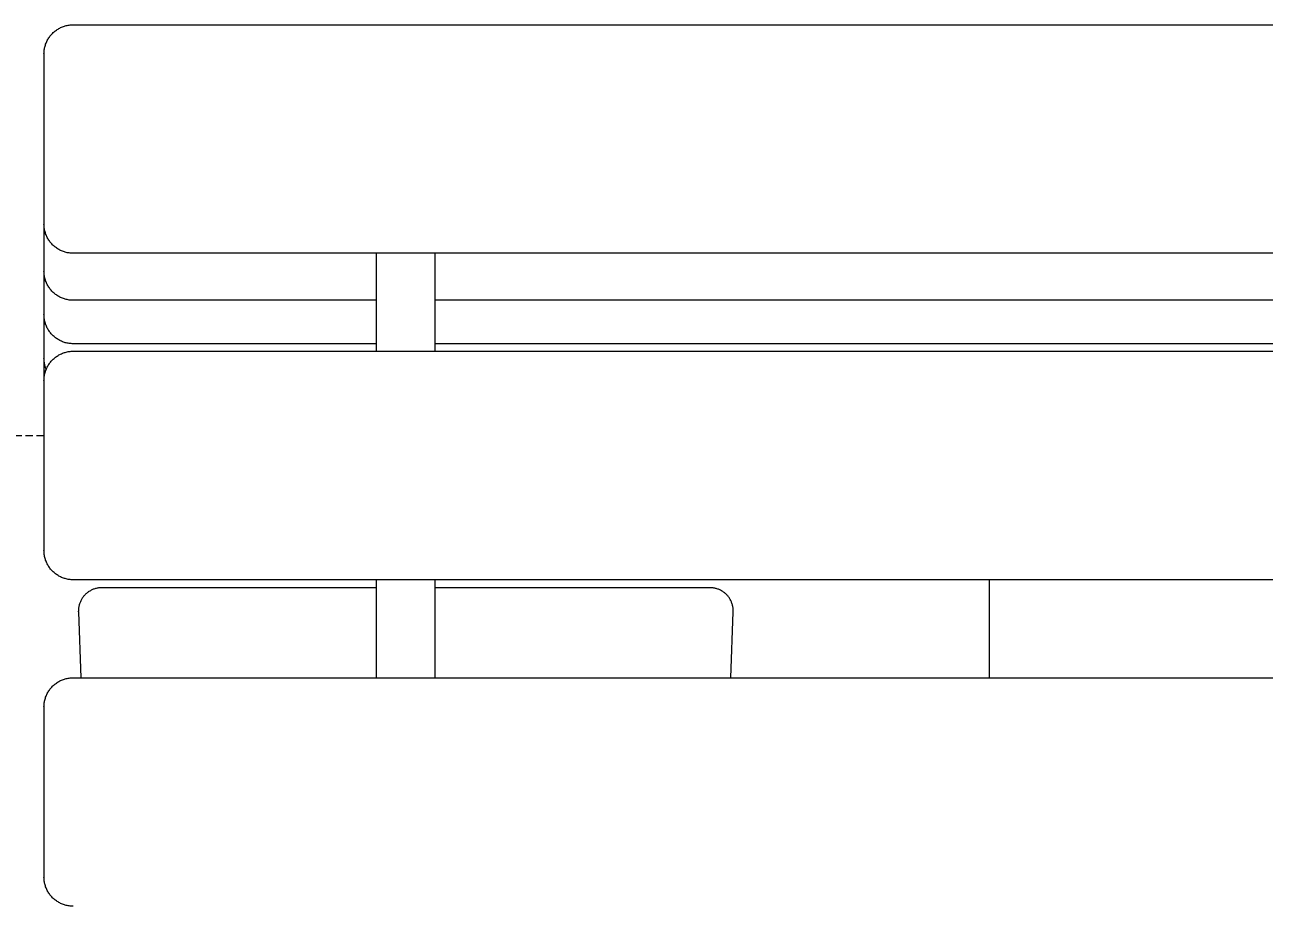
# Model space of a CAD drawing. Header units: millimetres. Extents: x -62 to 2493, y 278 to 1866.
# Drawn here: x 121.5 to 333.9, y 751.6 to 902.6 of the extents above; entities that cross this region are included whole.
import ezdxf

# ---------------------------------------------------------------- set-up
doc = ezdxf.new("R2010")
doc.units = ezdxf.units.MM
doc.linetypes.add('HIDDEN', pattern=[1.905, 1.27, -0.635])
for name, color, linetype, lineweight in [('ZANO_R', 7, 'Continuous', 0), ('ZANO_R_przerywana', 7, 'HIDDEN', 0), ('ZANO_W', 1, 'Continuous', 0)]:
    doc.layers.add(name, color=color, linetype=linetype, lineweight=lineweight)
doc.styles.add('Arial', font='arial.ttf')
doc.styles.get("Standard").update_dxf_attribs({"font": 'ARIALUNI.TTF'})
doc.dimstyles.new('pl i ang', dxfattribs={"dimtxt": 50, "dimasz": 50, "dimexe": 1.25, "dimexo": 0.625, "dimgap": 10, "dimtad": 1, "dimtoh": 1, "dimtxsty": 'Standard', "dimcen": 2.5, "dimclrd": 1, "dimclre": 1, "dimclrt": 1, "dimadec": 0, "dimazin": 0, "dimtfac": 1, "dimtmove": 0, "dimatfit": 3, "dimfxl": 1, "dimarcsym": 1})

# ---------------------------------------------------------------- blocks, each defined once
blk = doc.blocks.new('*D388')
at = {"layer": 'ZANO_W', "color": 1, "lineweight": -2}
for p, q in [((119.81, 902.64), (28.28, 902.64)), ((38.28, 882.64), (38.28, 380.71)), ((119.81, 360.71), (28.28, 360.71))]:
    blk.add_line(p, q, dxfattribs=at)
at = {"layer": 'ZANO_W', "color": 1}
for points in [[(41.61, 882.64), (34.95, 882.64), (38.28, 902.64)], [(34.95, 380.71), (41.61, 380.71), (38.28, 360.71)]]:
    blk.add_solid(points, dxfattribs=at)
at = {"layer": 'ZANO_W', "color": 1, "insert": (18.07, 631.67), "char_height": 20, "attachment_point": 5, "rotation": 90, "style": 'Arial'}
blk.add_mtext('542', dxfattribs=at)

msp = doc.modelspace()

# ---------------------------------------------------------------- linework, layer by layer
at = {"layer": 'ZANO_R'}
for p, q in [((128.63, 902.5), (128.8, 902.53)), ((128.8, 902.53), (128.96, 902.57)), ((128.96, 902.57), (129.13, 902.59)), ((129.13, 902.59), (129.3, 902.61)), ((129.3, 902.61), (129.47, 902.63)), ((129.47, 902.63), (129.64, 902.63)), ((129.64, 902.63), (129.81, 902.64)), ((129.81, 902.64), (619.81, 902.64)), ((125.63, 900.38), (125.73, 900.52)), ((125.73, 900.52), (125.83, 900.66)), ((125.83, 900.66), (125.93, 900.79)), ((125.93, 900.79), (126.04, 900.92)), ((126.04, 900.92), (126.16, 901.05)), ((126.16, 901.05), (126.28, 901.17)), ((126.28, 901.17), (126.4, 901.29)), ((126.4, 901.29), (126.53, 901.41)), ((126.53, 901.41), (126.66, 901.52)), ((126.66, 901.52), (126.79, 901.62)), ((126.79, 901.62), (126.93, 901.72)), ((126.93, 901.72), (127.07, 901.82)), ((127.07, 901.82), (127.22, 901.91)), ((127.22, 901.91), (127.36, 902)), ((127.36, 902), (127.51, 902.08)), ((127.51, 902.08), (127.67, 902.15)), ((127.67, 902.15), (127.82, 902.22)), ((127.82, 902.22), (127.98, 902.29)), ((127.98, 902.29), (128.14, 902.35)), ((128.14, 902.35), (128.3, 902.4)), ((128.3, 902.4), (128.46, 902.45)), ((128.46, 902.45), (128.63, 902.5)), ((124.84, 898.15), (124.86, 898.32)), ((124.86, 898.32), (124.89, 898.49)), ((124.89, 898.49), (124.92, 898.66)), ((124.92, 898.66), (124.96, 898.82)), ((124.96, 898.82), (125, 898.99)), ((125, 898.99), (125.05, 899.15)), ((125.05, 899.15), (125.1, 899.31)), ((125.1, 899.31), (125.16, 899.47)), ((125.16, 899.47), (125.23, 899.63)), ((125.23, 899.63), (125.3, 899.79)), ((125.3, 899.79), (125.37, 899.94)), ((125.37, 899.94), (125.45, 900.09)), ((125.45, 900.09), (125.54, 900.24)), ((125.54, 900.24), (125.63, 900.38)), ((124.81, 897.64), (124.82, 897.81)), ((124.81, 897.64), (124.81, 896.46)), ((124.81, 896.46), (124.81, 868.48)), ((124.82, 897.98), (124.84, 898.15)), ((124.82, 897.81), (124.82, 897.98)), ((124.81, 868.48), (124.81, 864.15)), ((124.82, 868.31), (124.81, 868.48)), ((124.82, 868.14), (124.82, 868.31)), ((124.84, 867.97), (124.82, 868.14)), ((124.86, 867.8), (124.84, 867.97)), ((124.89, 867.63), (124.86, 867.8)), ((124.92, 867.46), (124.89, 867.63)), ((124.96, 867.3), (124.92, 867.46)), ((125, 867.13), (124.96, 867.3)), ((125.05, 866.97), (125, 867.13)), ((125.1, 866.81), (125.05, 866.97)), ((125.16, 866.65), (125.1, 866.81)), ((125.23, 866.49), (125.16, 866.65)), ((125.3, 866.33), (125.23, 866.49)), ((125.37, 866.18), (125.3, 866.33)), ((125.45, 866.03), (125.37, 866.18)), ((125.54, 865.88), (125.45, 866.03)), ((125.63, 865.74), (125.54, 865.88)), ((125.73, 865.6), (125.63, 865.74)), ((125.83, 865.46), (125.73, 865.6)), ((125.93, 865.32), (125.83, 865.46)), ((126.04, 865.19), (125.93, 865.32)), ((126.16, 865.07), (126.04, 865.19)), ((126.28, 864.94), (126.16, 865.07)), ((126.4, 864.83), (126.28, 864.94)), ((126.53, 864.71), (126.4, 864.83)), ((126.66, 864.6), (126.53, 864.71)), ((126.79, 864.5), (126.66, 864.6)), ((126.93, 864.4), (126.79, 864.5)), ((127.07, 864.3), (126.93, 864.4)), ((127.22, 864.21), (127.07, 864.3)), ((124.81, 864.15), (124.81, 860.42)), ((127.36, 864.12), (127.22, 864.21)), ((127.51, 864.04), (127.36, 864.12)), ((127.67, 863.97), (127.51, 864.04)), ((127.82, 863.89), (127.67, 863.97)), ((127.98, 863.83), (127.82, 863.89)), ((128.14, 863.77), (127.98, 863.83)), ((128.3, 863.71), (128.14, 863.77)), ((128.46, 863.67), (128.3, 863.71)), ((128.63, 863.62), (128.46, 863.67)), ((128.8, 863.58), (128.63, 863.62)), ((128.96, 863.55), (128.8, 863.58)), ((129.13, 863.53), (128.96, 863.55)), ((129.3, 863.51), (129.13, 863.53)), ((129.47, 863.49), (129.3, 863.51)), ((129.64, 863.48), (129.47, 863.49)), ((129.81, 863.48), (129.64, 863.48)), ((619.81, 863.48), (129.81, 863.48)), ((181.81, 846.69), (181.81, 863.48)), ((191.81, 846.69), (191.81, 863.48)), ((124.81, 860.42), (124.81, 856.7)), ((124.82, 860.25), (124.81, 860.42)), ((124.82, 860.08), (124.82, 860.25)), ((124.84, 859.91), (124.82, 860.08)), ((124.86, 859.74), (124.84, 859.91)), ((124.89, 859.57), (124.86, 859.74)), ((124.92, 859.4), (124.89, 859.57)), ((124.96, 859.24), (124.92, 859.4)), ((125, 859.07), (124.96, 859.24)), ((125.05, 858.91), (125, 859.07)), ((125.1, 858.75), (125.05, 858.91)), ((125.16, 858.59), (125.1, 858.75)), ((125.23, 858.43), (125.16, 858.59)), ((125.3, 858.27), (125.23, 858.43)), ((125.37, 858.12), (125.3, 858.27)), ((125.45, 857.97), (125.37, 858.12)), ((125.54, 857.82), (125.45, 857.97)), ((124.81, 856.7), (124.81, 852.97)), ((125.63, 857.68), (125.54, 857.82)), ((125.73, 857.54), (125.63, 857.68)), ((125.83, 857.4), (125.73, 857.54)), ((125.93, 857.27), (125.83, 857.4)), ((126.04, 857.14), (125.93, 857.27)), ((126.16, 857.01), (126.04, 857.14)), ((126.28, 856.89), (126.16, 857.01)), ((126.4, 856.77), (126.28, 856.89)), ((126.53, 856.65), (126.4, 856.77)), ((126.66, 856.54), (126.53, 856.65)), ((126.79, 856.44), (126.66, 856.54)), ((126.93, 856.34), (126.79, 856.44)), ((127.07, 856.24), (126.93, 856.34)), ((127.22, 856.15), (127.07, 856.24)), ((127.36, 856.06), (127.22, 856.15)), ((127.51, 855.98), (127.36, 856.06)), ((127.67, 855.91), (127.51, 855.98)), ((127.82, 855.84), (127.67, 855.91)), ((127.98, 855.77), (127.82, 855.84)), ((128.14, 855.71), (127.98, 855.77)), ((128.3, 855.66), (128.14, 855.71)), ((128.46, 855.61), (128.3, 855.66)), ((128.63, 855.56), (128.46, 855.61)), ((128.8, 855.53), (128.63, 855.56)), ((128.96, 855.49), (128.8, 855.53)), ((129.13, 855.47), (128.96, 855.49)), ((129.3, 855.45), (129.13, 855.47)), ((129.47, 855.43), (129.3, 855.45)), ((129.64, 855.42), (129.47, 855.43)), ((129.81, 855.42), (129.64, 855.42)), ((181.81, 855.42), (129.81, 855.42)), ((557.81, 855.42), (191.81, 855.42)), ((124.81, 852.97), (124.81, 849.25)), ((124.82, 852.8), (124.81, 852.97)), ((124.82, 852.63), (124.82, 852.8)), ((124.84, 852.46), (124.82, 852.63)), ((124.86, 852.29), (124.84, 852.46)), ((124.89, 852.13), (124.86, 852.29)), ((124.92, 851.96), (124.89, 852.13)), ((124.96, 851.79), (124.92, 851.96)), ((125, 851.63), (124.96, 851.79)), ((125.05, 851.46), (125, 851.63)), ((125.1, 851.3), (125.05, 851.46)), ((125.16, 851.14), (125.1, 851.3)), ((125.23, 850.98), (125.16, 851.14)), ((125.3, 850.83), (125.23, 850.98)), ((125.37, 850.67), (125.3, 850.83)), ((125.45, 850.52), (125.37, 850.67)), ((125.54, 850.38), (125.45, 850.52)), ((125.63, 850.23), (125.54, 850.38)), ((125.73, 850.09), (125.63, 850.23)), ((125.83, 849.95), (125.73, 850.09)), ((125.93, 849.82), (125.83, 849.95)), ((126.04, 849.69), (125.93, 849.82)), ((126.16, 849.56), (126.04, 849.69)), ((126.28, 849.44), (126.16, 849.56)), ((126.4, 849.32), (126.28, 849.44)), ((124.81, 849.25), (124.81, 845.53)), ((126.53, 849.21), (126.4, 849.32)), ((126.66, 849.1), (126.53, 849.21)), ((126.79, 848.99), (126.66, 849.1)), ((126.93, 848.89), (126.79, 848.99)), ((127.07, 848.79), (126.93, 848.89)), ((127.22, 848.7), (127.07, 848.79)), ((127.36, 848.62), (127.22, 848.7)), ((127.51, 848.54), (127.36, 848.62)), ((127.67, 848.46), (127.51, 848.54)), ((127.82, 848.39), (127.67, 848.46)), ((127.98, 848.32), (127.82, 848.39)), ((128.14, 848.26), (127.98, 848.32)), ((128.3, 848.21), (128.14, 848.26)), ((128.46, 848.16), (128.3, 848.21)), ((128.63, 848.12), (128.46, 848.16)), ((128.8, 848.08), (128.63, 848.12)), ((128.96, 848.05), (128.8, 848.08)), ((129.13, 848.02), (128.96, 848.05)), ((129.3, 848), (129.13, 848.02)), ((129.47, 847.99), (129.3, 848)), ((129.64, 847.98), (129.47, 847.99)), ((129.81, 847.97), (129.64, 847.98)), ((181.81, 847.97), (129.81, 847.97)), ((557.81, 847.97), (191.81, 847.97)), ((124.81, 845.53), (124.81, 841.8)), ((124.82, 845.36), (124.81, 845.53)), ((124.82, 845.2), (124.82, 845.36)), ((124.84, 845.04), (124.82, 845.2)), ((126.16, 845.1), (126.28, 845.22)), ((126.28, 845.22), (126.4, 845.34)), ((126.4, 845.34), (126.53, 845.46)), ((126.53, 845.46), (126.66, 845.57)), ((126.66, 845.57), (126.79, 845.67)), ((126.79, 845.67), (126.93, 845.77)), ((126.93, 845.77), (127.07, 845.87)), ((127.07, 845.87), (127.22, 845.96)), ((127.22, 845.96), (127.36, 846.05)), ((127.36, 846.05), (127.51, 846.13)), ((127.51, 846.13), (127.67, 846.2)), ((127.67, 846.2), (127.82, 846.27)), ((127.82, 846.27), (127.98, 846.34)), ((127.98, 846.34), (128.14, 846.4)), ((128.14, 846.4), (128.3, 846.45)), ((128.3, 846.45), (128.46, 846.5)), ((128.46, 846.5), (128.63, 846.55)), ((128.63, 846.55), (128.8, 846.58)), ((128.8, 846.58), (128.96, 846.62)), ((128.96, 846.62), (129.13, 846.64)), ((129.13, 846.64), (129.3, 846.66)), ((129.3, 846.66), (129.47, 846.68)), ((129.47, 846.68), (129.64, 846.68)), ((129.64, 846.68), (129.81, 846.69)), ((129.81, 846.69), (619.81, 846.69)), ((124.86, 844.87), (124.84, 845.04)), ((124.88, 844.71), (124.86, 844.87)), ((124.91, 844.55), (124.88, 844.71)), ((124.94, 844.39), (124.91, 844.55)), ((124.98, 844.23), (124.94, 844.39)), ((125.03, 844.07), (124.98, 844.23)), ((125, 843.04), (125.05, 843.2)), ((125.08, 843.92), (125.03, 844.07)), ((125.05, 843.2), (125.1, 843.36)), ((125.14, 843.76), (125.08, 843.92)), ((125.1, 843.36), (125.16, 843.52)), ((125.2, 843.61), (125.14, 843.76)), ((125.16, 843.52), (125.23, 843.68)), ((125.23, 843.68), (125.3, 843.84)), ((125.3, 843.84), (125.37, 843.99)), ((125.37, 843.99), (125.45, 844.14)), ((125.45, 844.14), (125.54, 844.29)), ((125.54, 844.29), (125.63, 844.43)), ((125.63, 844.43), (125.73, 844.57)), ((125.73, 844.57), (125.83, 844.71)), ((125.83, 844.71), (125.93, 844.84)), ((125.93, 844.84), (126.04, 844.97)), ((126.04, 844.97), (126.16, 845.1)), ((124.81, 841.69), (124.82, 841.86)), ((124.81, 841.8), (124.81, 841.69)), ((124.81, 841.69), (124.81, 840.51)), ((124.82, 842.03), (124.84, 842.2)), ((124.82, 841.86), (124.82, 842.03)), ((124.84, 842.2), (124.86, 842.37)), ((124.86, 842.37), (124.89, 842.54)), ((124.89, 842.54), (124.92, 842.71)), ((124.92, 842.71), (124.96, 842.87)), ((124.96, 842.87), (125, 843.04)), ((124.81, 840.51), (124.81, 812.53)), ((124.82, 812.36), (124.81, 812.53)), ((124.82, 812.19), (124.82, 812.36)), ((124.84, 812.02), (124.82, 812.19)), ((124.86, 811.85), (124.84, 812.02)), ((124.89, 811.68), (124.86, 811.85)), ((124.92, 811.51), (124.89, 811.68)), ((124.96, 811.35), (124.92, 811.51)), ((125, 811.18), (124.96, 811.35)), ((125.05, 811.02), (125, 811.18)), ((125.1, 810.86), (125.05, 811.02)), ((125.16, 810.7), (125.1, 810.86)), ((125.23, 810.54), (125.16, 810.7)), ((125.3, 810.38), (125.23, 810.54)), ((125.37, 810.23), (125.3, 810.38)), ((125.45, 810.08), (125.37, 810.23)), ((125.54, 809.93), (125.45, 810.08)), ((125.63, 809.79), (125.54, 809.93)), ((125.73, 809.65), (125.63, 809.79)), ((125.83, 809.51), (125.73, 809.65)), ((125.93, 809.37), (125.83, 809.51)), ((126.04, 809.24), (125.93, 809.37)), ((126.16, 809.12), (126.04, 809.24)), ((126.28, 808.99), (126.16, 809.12)), ((126.4, 808.88), (126.28, 808.99)), ((126.53, 808.76), (126.4, 808.88)), ((126.66, 808.65), (126.53, 808.76)), ((126.79, 808.55), (126.66, 808.65)), ((126.93, 808.45), (126.79, 808.55)), ((127.07, 808.35), (126.93, 808.45)), ((127.22, 808.26), (127.07, 808.35)), ((127.36, 808.17), (127.22, 808.26)), ((127.51, 808.09), (127.36, 808.17)), ((127.67, 808.01), (127.51, 808.09)), ((127.82, 807.94), (127.67, 808.01)), ((127.98, 807.88), (127.82, 807.94)), ((128.14, 807.82), (127.98, 807.88)), ((128.3, 807.76), (128.14, 807.82)), ((128.46, 807.72), (128.3, 807.76)), ((128.63, 807.67), (128.46, 807.72)), ((128.8, 807.63), (128.63, 807.67)), ((128.96, 807.6), (128.8, 807.63)), ((129.13, 807.58), (128.96, 807.6)), ((129.3, 807.56), (129.13, 807.58)), ((129.47, 807.54), (129.3, 807.56)), ((129.64, 807.53), (129.47, 807.54)), ((129.81, 807.53), (129.64, 807.53)), ((619.81, 807.53), (129.81, 807.53)), ((181.81, 790.74), (181.81, 807.53)), ((191.81, 790.74), (191.81, 807.53)), ((286.81, 790.74), (286.81, 807.53)), ((131.79, 804.9), (131.7, 804.8)), ((131.89, 805), (131.79, 804.9)), ((131.99, 805.09), (131.89, 805)), ((132.09, 805.18), (131.99, 805.09)), ((132.19, 805.27), (132.09, 805.18)), ((132.3, 805.36), (132.19, 805.27)), ((132.41, 805.44), (132.3, 805.36)), ((132.52, 805.51), (132.41, 805.44)), ((132.64, 805.59), (132.52, 805.51)), ((132.76, 805.65), (132.64, 805.59)), ((132.88, 805.72), (132.76, 805.65)), ((133, 805.78), (132.88, 805.72)), ((133.12, 805.84), (133, 805.78)), ((133.25, 805.89), (133.12, 805.84)), ((133.38, 805.94), (133.25, 805.89)), ((133.51, 805.98), (133.38, 805.94)), ((133.64, 806.02), (133.51, 805.98)), ((133.77, 806.05), (133.64, 806.02)), ((133.9, 806.08), (133.77, 806.05)), ((134.04, 806.11), (133.9, 806.08)), ((134.17, 806.13), (134.04, 806.11)), ((134.31, 806.15), (134.17, 806.13)), ((134.44, 806.16), (134.31, 806.15)), ((134.58, 806.17), (134.44, 806.16)), ((134.72, 806.17), (134.58, 806.17)), ((181.81, 806.17), (134.72, 806.17)), ((238.91, 806.17), (191.81, 806.17)), ((239.05, 806.17), (238.91, 806.17)), ((239.18, 806.16), (239.05, 806.17)), ((239.32, 806.15), (239.18, 806.16)), ((239.46, 806.13), (239.32, 806.15)), ((239.59, 806.11), (239.46, 806.13)), ((239.73, 806.08), (239.59, 806.11)), ((239.86, 806.05), (239.73, 806.08)), ((239.99, 806.02), (239.86, 806.05)), ((240.12, 805.98), (239.99, 806.02)), ((240.25, 805.94), (240.12, 805.98)), ((240.38, 805.89), (240.25, 805.94)), ((240.51, 805.84), (240.38, 805.89)), ((240.63, 805.78), (240.51, 805.84)), ((240.75, 805.72), (240.63, 805.78)), ((240.87, 805.65), (240.75, 805.72)), ((240.99, 805.58), (240.87, 805.65)), ((241.11, 805.51), (240.99, 805.58)), ((241.22, 805.43), (241.11, 805.51)), ((241.33, 805.35), (241.22, 805.43)), ((241.44, 805.27), (241.33, 805.35)), ((241.54, 805.18), (241.44, 805.27)), ((241.64, 805.09), (241.54, 805.18)), ((241.74, 804.99), (241.64, 805.09)), ((241.84, 804.89), (241.74, 804.99)), ((241.93, 804.79), (241.84, 804.89)), ((130.75, 802.71), (130.74, 802.58)), ((130.77, 802.85), (130.75, 802.71)), ((130.8, 802.98), (130.77, 802.85)), ((130.83, 803.12), (130.8, 802.98)), ((130.86, 803.25), (130.83, 803.12)), ((130.9, 803.38), (130.86, 803.25)), ((130.95, 803.51), (130.9, 803.38)), ((131, 803.64), (130.95, 803.51)), ((131.05, 803.76), (131, 803.64)), ((131.1, 803.89), (131.05, 803.76)), ((131.16, 804.01), (131.1, 803.89)), ((131.23, 804.13), (131.16, 804.01)), ((131.3, 804.25), (131.23, 804.13)), ((131.37, 804.36), (131.3, 804.25)), ((131.45, 804.47), (131.37, 804.36)), ((131.53, 804.59), (131.45, 804.47)), ((131.61, 804.69), (131.53, 804.59)), ((131.7, 804.8), (131.61, 804.69)), ((242.02, 804.69), (241.93, 804.79)), ((242.1, 804.58), (242.02, 804.69)), ((242.18, 804.47), (242.1, 804.58)), ((242.26, 804.35), (242.18, 804.47)), ((242.33, 804.24), (242.26, 804.35)), ((242.4, 804.12), (242.33, 804.24)), ((242.47, 804), (242.4, 804.12)), ((242.53, 803.88), (242.47, 804)), ((242.58, 803.75), (242.53, 803.88)), ((242.63, 803.63), (242.58, 803.75)), ((242.68, 803.5), (242.63, 803.63)), ((242.73, 803.37), (242.68, 803.5)), ((242.76, 803.24), (242.73, 803.37)), ((242.8, 803.1), (242.76, 803.24)), ((242.83, 802.97), (242.8, 803.1)), ((242.85, 802.84), (242.83, 802.97)), ((242.87, 802.7), (242.85, 802.84)), ((130.73, 802.44), (130.72, 802.3)), ((130.72, 802.3), (130.72, 802.17)), ((130.72, 802.09), (130.72, 802.17)), ((130.72, 802.02), (130.72, 802.09)), ((130.72, 802.02), (131.14, 790.74)), ((130.74, 802.58), (130.73, 802.44)), ((242.48, 790.74), (242.91, 802.02)), ((242.89, 802.56), (242.87, 802.7)), ((242.9, 802.43), (242.89, 802.56)), ((242.91, 802.29), (242.9, 802.43)), ((242.91, 802.15), (242.91, 802.29)), ((242.91, 802.02), (242.91, 802.15)), ((127.07, 789.92), (127.22, 790.01)), ((127.22, 790.01), (127.36, 790.1)), ((127.36, 790.1), (127.51, 790.18)), ((127.51, 790.18), (127.67, 790.25)), ((127.67, 790.25), (127.82, 790.32)), ((127.82, 790.32), (127.98, 790.39)), ((127.98, 790.39), (128.14, 790.45)), ((128.14, 790.45), (128.3, 790.5)), ((128.3, 790.5), (128.46, 790.55)), ((128.46, 790.55), (128.63, 790.6)), ((128.63, 790.6), (128.8, 790.63)), ((128.8, 790.63), (128.96, 790.66)), ((128.96, 790.66), (129.13, 790.69)), ((129.13, 790.69), (129.3, 790.71)), ((129.3, 790.71), (129.47, 790.73)), ((129.47, 790.73), (129.64, 790.73)), ((129.64, 790.73), (129.81, 790.74)), ((129.81, 790.74), (619.81, 790.74)), ((125.23, 787.73), (125.3, 787.89)), ((125.3, 787.89), (125.37, 788.04)), ((125.37, 788.04), (125.45, 788.19)), ((125.45, 788.19), (125.54, 788.34)), ((125.54, 788.34), (125.63, 788.48)), ((125.63, 788.48), (125.73, 788.62)), ((125.73, 788.62), (125.83, 788.76)), ((125.83, 788.76), (125.93, 788.89)), ((125.93, 788.89), (126.04, 789.02)), ((126.04, 789.02), (126.16, 789.15)), ((126.16, 789.15), (126.28, 789.27)), ((126.28, 789.27), (126.4, 789.39)), ((126.4, 789.39), (126.53, 789.51)), ((126.53, 789.51), (126.66, 789.62)), ((126.66, 789.62), (126.79, 789.72)), ((126.79, 789.72), (126.93, 789.82)), ((126.93, 789.82), (127.07, 789.92)), ((124.81, 785.74), (124.82, 785.91)), ((124.81, 785.74), (124.81, 784.56)), ((124.82, 786.08), (124.84, 786.25)), ((124.82, 785.91), (124.82, 786.08)), ((124.84, 786.25), (124.86, 786.42)), ((124.86, 786.42), (124.89, 786.59)), ((124.89, 786.59), (124.92, 786.75)), ((124.92, 786.75), (124.96, 786.92)), ((124.96, 786.92), (125, 787.09)), ((125, 787.09), (125.05, 787.25)), ((125.05, 787.25), (125.1, 787.41)), ((125.1, 787.41), (125.16, 787.57)), ((125.16, 787.57), (125.23, 787.73)), ((124.81, 784.56), (124.81, 756.58)), ((124.82, 756.41), (124.81, 756.58)), ((124.82, 756.24), (124.82, 756.41)), ((124.84, 756.07), (124.82, 756.24)), ((124.86, 755.9), (124.84, 756.07)), ((124.89, 755.73), (124.86, 755.9)), ((124.92, 755.56), (124.89, 755.73)), ((124.96, 755.4), (124.92, 755.56)), ((125, 755.23), (124.96, 755.4)), ((125.05, 755.07), (125, 755.23)), ((125.1, 754.91), (125.05, 755.07)), ((125.16, 754.75), (125.1, 754.91)), ((125.23, 754.59), (125.16, 754.75)), ((125.3, 754.43), (125.23, 754.59)), ((125.37, 754.28), (125.3, 754.43)), ((125.45, 754.13), (125.37, 754.28)), ((125.54, 753.98), (125.45, 754.13)), ((125.63, 753.84), (125.54, 753.98)), ((125.73, 753.7), (125.63, 753.84)), ((125.83, 753.56), (125.73, 753.7)), ((125.93, 753.42), (125.83, 753.56)), ((126.04, 753.29), (125.93, 753.42)), ((126.16, 753.17), (126.04, 753.29)), ((126.28, 753.04), (126.16, 753.17)), ((126.4, 752.93), (126.28, 753.04)), ((126.53, 752.81), (126.4, 752.93)), ((126.66, 752.7), (126.53, 752.81)), ((126.79, 752.6), (126.66, 752.7)), ((126.93, 752.5), (126.79, 752.6)), ((127.07, 752.4), (126.93, 752.5)), ((127.22, 752.31), (127.07, 752.4)), ((127.36, 752.22), (127.22, 752.31)), ((127.51, 752.14), (127.36, 752.22)), ((127.67, 752.06), (127.51, 752.14)), ((127.82, 751.99), (127.67, 752.06)), ((127.98, 751.93), (127.82, 751.99)), ((128.14, 751.87), (127.98, 751.93)), ((128.3, 751.81), (128.14, 751.87)), ((128.46, 751.77), (128.3, 751.81)), ((128.63, 751.72), (128.46, 751.77)), ((128.8, 751.68), (128.63, 751.72)), ((128.96, 751.65), (128.8, 751.68)), ((129.13, 751.63), (128.96, 751.65)), ((129.3, 751.61), (129.13, 751.63)), ((129.47, 751.59), (129.3, 751.61)), ((129.64, 751.58), (129.47, 751.59)), ((129.81, 751.58), (129.64, 751.58))]:
    msp.add_line(p, q, dxfattribs=at)
at = {"layer": 'ZANO_R_przerywana'}
msp.add_line((124.81, 832.17), (86.81, 832.17), dxfattribs=at)

# ---------------------------------------------------------------- dimensions: what is measured, and where the dimension line sits
at = {"layer": 'ZANO_W'}
dim = msp.add_linear_dim(base=(38.28, 360.71), p1=(129.81, 902.64), p2=(129.81, 360.71), angle=90, dimstyle='pl i ang', override={"dimtxt": 20, "dimasz": 20, "dimexe": 10, "dimexo": 10, "dimtoh": 0, "dimdec": 0, "dimtxsty": 'Arial', "dimtdec": 0, "dimtmove": 1}, dxfattribs=at)
dim.commit()
dim.dimension.update_dxf_attribs({"geometry": '*D388', "text_midpoint": (18.07, 631.67)})

doc.saveas('drawing.dxf')
